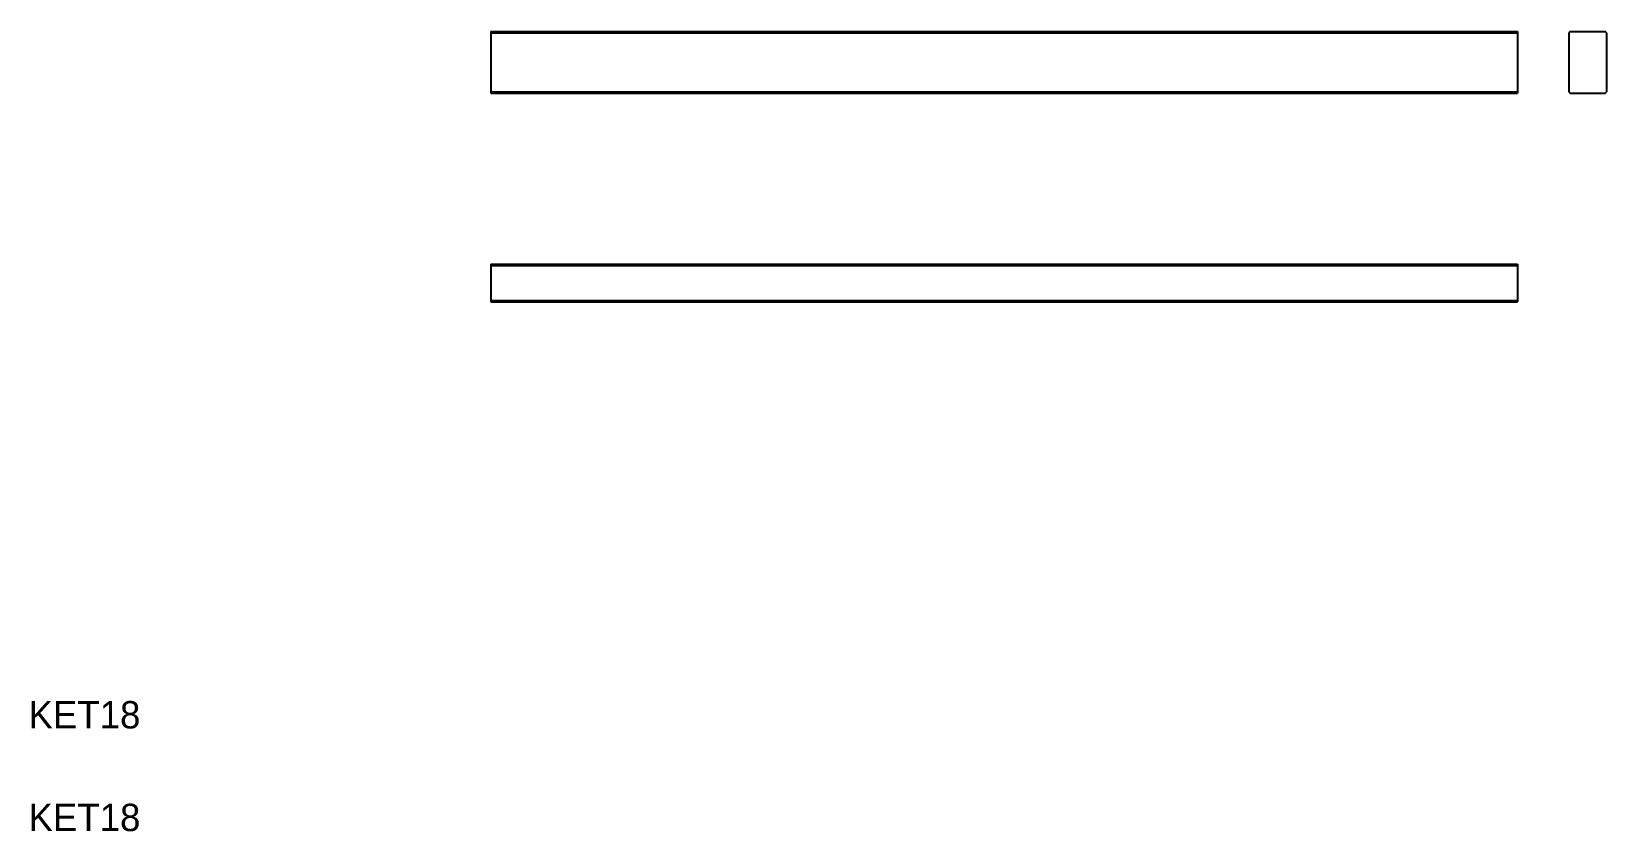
# Model space of a CAD drawing. Extents: x 21 to 481, y 20 to 254.
import ezdxf

# ---------------------------------------------------------------- set-up
doc = ezdxf.new("R2010")
doc.units = 0
doc.layers.get('0').update_dxf_attribs({"linetype": 'CONTINUOUS'})

msp = doc.modelspace()

# ---------------------------------------------------------------- linework, layer by layer
for p, q in [((155.15, 253.69), (455.15, 253.69)), ((155.15, 253.69), (155.15, 235.69)), ((455.15, 253.69), (455.15, 235.69)), ((470.55, 253.69), (470.15, 253.29)), ((470.15, 253.29), (470.15, 236.09)), ((470.55, 253.69), (480.75, 253.69)), ((481.15, 253.29), (480.75, 253.69)), ((481.15, 253.29), (481.15, 236.09)), ((155.15, 235.69), (455.15, 235.69)), ((470.15, 236.09), (470.55, 235.69)), ((470.55, 235.69), (480.75, 235.69)), ((480.75, 235.69), (481.15, 236.09)), ((155.15, 185.69), (455.15, 185.69)), ((155.15, 185.69), (155.15, 174.69)), ((455.15, 185.69), (455.15, 174.69)), ((155.15, 174.69), (455.15, 174.69))]:
    msp.add_line(p, q)
at = {"color": 3, "linetype": 'CONTINUOUS'}
for p, q in [((155.15, 253.29), (455.15, 253.29)), ((155.15, 236.09), (455.15, 236.09)), ((155.15, 185.29), (455.15, 185.29)), ((155.15, 175.09), (455.15, 175.09))]:
    msp.add_line(p, q, dxfattribs=at)

# ---------------------------------------------------------------- texts
for p in [(20, 50), (20, 20)]:
    msp.add_text('KET18', height=8).set_placement(p)

doc.saveas('drawing.dxf')
